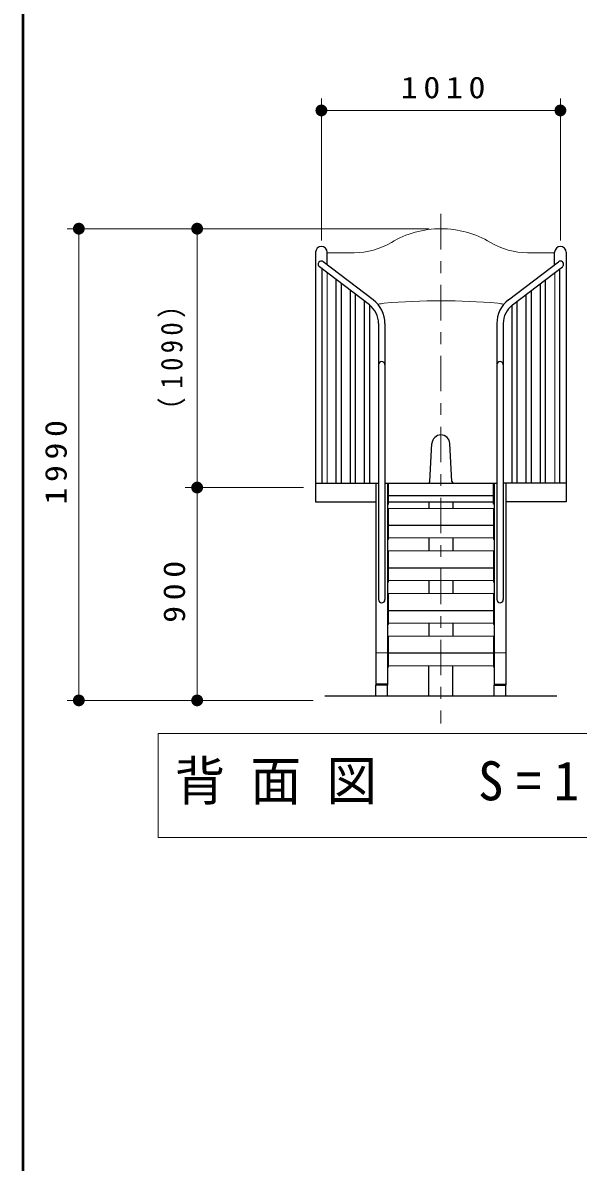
# Model space of a CAD drawing. Units: millimetres on the paper, scale 1:50. Extents: x -365 to 0, y 0 to 257.
# Drawn here: x -365 to -318.1, y 74.4 to 170.7 of the extents above; entities that cross this region are included whole.
import ezdxf

# ---------------------------------------------------------------- set-up
doc = ezdxf.new("R2010")
doc.units = ezdxf.units.MM
doc.linetypes.add('USER2', pattern=[6, 3, -1, 1, -1])
doc.layers.add('LY_1', color=7, linetype='Continuous', lineweight=13)
doc.styles.add('ＭＳ ゴシック', font='')
doc.styles.get('ＭＳ ゴシック').set_extended_font_data('MS Gothic')

# ---------------------------------------------------------------- blocks, each defined once
blk = doc.blocks.new('filled_dot')
at = {"color": 0, "linetype": 'Continuous', "lineweight": -2, "const_width": 1.25}
blk.add_lwpolyline([(-0.625, 0, 1), (0.625, 0, 1)], format="xyb", close=True, dxfattribs=at)

msp = doc.modelspace()

# ---------------------------------------------------------------- linework, layer by layer
at = {"layer": 'LY_1', "lineweight": 50}
msp.add_line((-365, 257), (-365, 0), dxfattribs=at)
at = {"layer": 'LY_1'}
for p, q in [((-339.764, 152.324), (-339.764, 164.316)), ((-339.764, 157.916), (-339.764, 164.316)), ((-319.564, 152.324), (-319.564, 164.316)), ((-319.564, 157.916), (-319.564, 164.316)), ((-339.764, 163.316), (-319.564, 163.316)), ((-339.764, 163.316), (-319.564, 163.316)), ((-330.664, 153.316), (-361.264, 153.316)), ((-360.264, 113.429), (-360.264, 153.316)), ((-330.664, 153.316), (-351.264, 153.316)), ((-350.264, 131.429), (-350.264, 153.316)), ((-339.278, 151.284), (-336.991, 151.284)), ((-320.05, 151.284), (-322.338, 151.284)), ((-339.281, 131.81), (-339.281, 149.597)), ((-320.047, 131.81), (-320.047, 149.597)), ((-341.264, 131.429), (-351.264, 131.429)), ((-350.264, 113.429), (-350.264, 131.429)), ((-334.104, 129.669), (-334.104, 127.038)), ((-334.104, 129.669), (-325.224, 129.669)), ((-325.224, 129.669), (-325.224, 127.038)), ((-334.164, 128.338), (-334.104, 128.338)), ((-325.164, 128.338), (-325.224, 128.338)), ((-334.164, 127.038), (-334.104, 127.038)), ((-325.224, 127.165), (-334.104, 127.165)), ((-325.164, 127.038), (-325.224, 127.038)), ((-334.104, 126.069), (-334.104, 123.438)), ((-334.104, 126.069), (-325.224, 126.069)), ((-325.224, 126.069), (-325.224, 123.438)), ((-334.164, 124.738), (-334.104, 124.738)), ((-325.164, 124.738), (-325.224, 124.738)), ((-334.164, 123.438), (-334.104, 123.438)), ((-325.224, 123.565), (-334.104, 123.565)), ((-325.164, 123.438), (-325.224, 123.438)), ((-334.104, 122.469), (-334.104, 119.838)), ((-334.104, 122.469), (-325.224, 122.469)), ((-325.224, 122.469), (-325.224, 119.838)), ((-334.164, 121.138), (-334.104, 121.138)), ((-325.164, 121.138), (-325.224, 121.138)), ((-334.164, 119.838), (-334.104, 119.838)), ((-325.224, 119.966), (-334.104, 119.966)), ((-325.164, 119.838), (-325.224, 119.838)), ((-334.104, 118.869), (-334.104, 116.238)), ((-334.104, 118.869), (-325.224, 118.869)), ((-325.224, 118.869), (-325.224, 116.238)), ((-335.164, 117.438), (-334.164, 117.438)), ((-334.164, 117.538), (-334.104, 117.538)), ((-325.164, 117.538), (-325.224, 117.538)), ((-325.164, 117.438), (-324.164, 117.438)), ((-334.164, 116.238), (-334.104, 116.238)), ((-325.224, 116.366), (-334.104, 116.366)), ((-325.164, 116.238), (-325.224, 116.238)), ((-340.464, 113.429), (-361.264, 113.429)), ((-340.464, 113.429), (-351.264, 113.429)), ((-353.564, 110.629), (-353.564, 101.829)), ((-305.764, 110.629), (-353.564, 110.629)), ((-353.564, 101.829), (-305.764, 101.829))]:
    msp.add_line(p, q, dxfattribs=at)
at = {"layer": 'LY_1', "linetype": 'USER2'}
msp.add_line((-329.664, 154.564), (-329.664, 111.473), dxfattribs=at)
at = {"layer": 'LY_1', "lineweight": 25}
for p, q in [((-340.25, 151.324), (-340.25, 131.81)), ((-339.278, 150.279), (-339.278, 151.324)), ((-320.05, 150.279), (-320.05, 151.324)), ((-319.078, 151.324), (-319.078, 131.81)), ((-335.38, 147.299), (-339.601, 150.526)), ((-323.948, 147.299), (-319.728, 150.526)), ((-335.711, 146.867), (-339.931, 150.094)), ((-339.709, 131.81), (-339.709, 149.924)), ((-323.618, 146.867), (-319.398, 150.094)), ((-319.62, 131.81), (-319.62, 149.924)), ((-338.509, 131.81), (-338.509, 149.006)), ((-338.075, 131.81), (-338.075, 148.674)), ((-321.254, 131.81), (-321.254, 148.674)), ((-320.82, 131.81), (-320.82, 149.006)), ((-337.309, 131.81), (-337.309, 148.089)), ((-336.875, 131.81), (-336.875, 147.757)), ((-322.454, 131.81), (-322.454, 147.757)), ((-322.02, 131.81), (-322.02, 148.089)), ((-336.109, 131.81), (-336.109, 147.172)), ((-335.675, 131.81), (-335.675, 146.84)), ((-323.654, 131.81), (-323.654, 146.84)), ((-323.22, 131.81), (-323.22, 147.172)), ((-334.936, 145.3), (-334.936, 121.958)), ((-334.392, 145.3), (-334.392, 121.958)), ((-324.936, 145.3), (-324.936, 121.958)), ((-324.392, 145.3), (-324.392, 121.958)), ((-330.595, 131.93), (-330.425, 135.152)), ((-330.426, 135.125), (-330.426, 135.112)), ((-328.733, 131.93), (-328.903, 135.152)), ((-328.902, 135.125), (-328.902, 135.112)), ((-340.264, 131.81), (-340.264, 130.21)), ((-340.264, 131.81), (-334.936, 131.81)), ((-335.164, 131.81), (-335.164, 114.72)), ((-334.392, 131.81), (-324.936, 131.81)), ((-334.164, 131.81), (-334.164, 114.72)), ((-334.104, 130.01), (-334.104, 131.81)), ((-325.224, 130.01), (-325.224, 131.81)), ((-325.164, 131.81), (-325.164, 114.72)), ((-319.064, 131.81), (-324.392, 131.81)), ((-324.164, 131.81), (-324.164, 114.72)), ((-319.064, 131.81), (-319.064, 130.21)), ((-340.264, 130.21), (-335.164, 130.21)), ((-334.104, 130.765), (-325.224, 130.765)), ((-334.104, 130.21), (-325.224, 130.21)), ((-330.68, 130.21), (-330.68, 129.669)), ((-328.648, 130.21), (-328.648, 129.669)), ((-319.064, 130.21), (-324.164, 130.21)), ((-334.164, 130.01), (-334.104, 130.01)), ((-325.164, 130.01), (-325.224, 130.01)), ((-325.224, 128.21), (-334.104, 128.21)), ((-330.68, 127.165), (-330.68, 126.069)), ((-328.648, 127.165), (-328.648, 126.069)), ((-325.224, 124.61), (-334.104, 124.61)), ((-330.68, 123.565), (-330.68, 122.469)), ((-328.648, 123.565), (-328.648, 122.469)), ((-325.224, 121.01), (-334.104, 121.01)), ((-330.68, 119.966), (-330.68, 118.869)), ((-328.648, 119.966), (-328.648, 118.869)), ((-325.224, 117.41), (-334.104, 117.41)), ((-330.68, 113.81), (-330.68, 116.366)), ((-328.648, 113.81), (-328.648, 116.366)), ((-334.164, 114.81), (-335.164, 114.81)), ((-334.164, 114.72), (-335.164, 114.72)), ((-335.15, 113.81), (-335.15, 114.72)), ((-334.178, 113.81), (-334.178, 114.72)), ((-325.164, 114.81), (-324.164, 114.81)), ((-325.164, 114.72), (-324.164, 114.72)), ((-325.15, 113.81), (-325.15, 114.72)), ((-324.178, 113.81), (-324.178, 114.72)), ((-339.464, 113.81), (-319.864, 113.81))]:
    msp.add_line(p, q, dxfattribs=at)
at = {"layer": 'LY_1'}
for centre, radius, start, end in [((-329.664, 145.188), 8.128, 90, 121.00272), ((-329.664, 145.188), 8.128, 58.99728, 90), ((-336.991, 157.38), 6.096, 270, 301.00272), ((-322.338, 157.38), 6.096, 238.99728, 270), ((-334.247, 144.482), 2.54, 94.92838, 106.7417), ((-329.664, 91.34), 55.88, 90, 94.92838), ((-329.664, 91.34), 55.88, 85.07162, 90), ((-325.082, 144.482), 2.54, 73.2583, 85.07162)]:
    msp.add_arc(centre, radius, start, end, dxfattribs=at)
at = {"layer": 'LY_1', "lineweight": 25}
for centre, radius, start, end in [((-339.764, 151.324), 0.486, 0, 180), ((-319.564, 151.324), 0.486, 0, 180), ((-339.766, 150.31), 0.272, 52.6028, 232.6028), ((-319.563, 150.31), 0.272, 307.3972, 127.3972), ((-336.908, 145.3), 1.972, 0, 52.6028), ((-336.908, 145.3), 2.516, 0, 52.6028), ((-322.42, 145.3), 2.516, 127.3972, 180), ((-322.42, 145.3), 1.972, 127.3972, 180), ((-334.664, 141.81), 0.272, 0, 180), ((-324.664, 141.81), 0.272, 360, 180), ((-329.664, 135.112), 0.762, 90, 176.97971), ((-329.664, 135.112), 0.762, 3.02029, 90), ((-330.722, 131.937), 0.127, 270, 356.97971), ((-328.607, 131.937), 0.127, 183.02029, 270), ((-334.664, 121.958), 0.272, 180, 0), ((-324.664, 121.958), 0.272, 180, 0)]:
    msp.add_arc(centre, radius, start, end, dxfattribs=at)

# ---------------------------------------------------------------- block references
at = {"layer": 'LY_1', "xscale": 0.4, "yscale": 0.4}
msp.add_blockref('filled_dot', (-339.764, 163.316), dxfattribs=at)
msp.add_blockref('filled_dot', (-339.764, 163.316), dxfattribs=at)
for p, rotation in [((-319.564, 163.316), 180), ((-319.564, 163.316), 180), ((-360.264, 153.316), 270), ((-350.264, 153.316), 270), ((-350.264, 131.429), 270), ((-350.264, 131.429), 90), ((-360.264, 113.429), 90), ((-350.264, 113.429), 90)]:
    msp.add_blockref('filled_dot', p, dxfattribs=dict(at, rotation=rotation))

# ---------------------------------------------------------------- texts
at = {"layer": 'LY_1', "style": 'ＭＳ ゴシック'}
for s, insert, char_height, attachment_point in [('\\T1.33;\\W1.15;1010', (-329.241, 164.316), 1.833, 8), ('\\T1.33;\\W1.15;1010', (-329.241, 164.316), 1.833, 8), ('\\T1.5;\\W0.95;背面図\u3000S=1/50', (-352.164, 106.229), 3.299, 4)]:
    msp.add_mtext(s, dxfattribs=dict(at, insert=insert, char_height=char_height, attachment_point=attachment_point))
at = {"layer": 'LY_1', "char_height": 1.833, "attachment_point": 8, "rotation": 90, "style": 'ＭＳ ゴシック'}
for s, insert in [('\\T1.33;\\W0.9;（1090）', (-351.264, 142.783)), ('\\T1.33;\\W1.15;1990', (-361.264, 133.796)), ('\\T1.33;\\W1.15;900', (-351.264, 122.846))]:
    msp.add_mtext(s, dxfattribs=dict(at, insert=insert))

doc.saveas('drawing.dxf')
